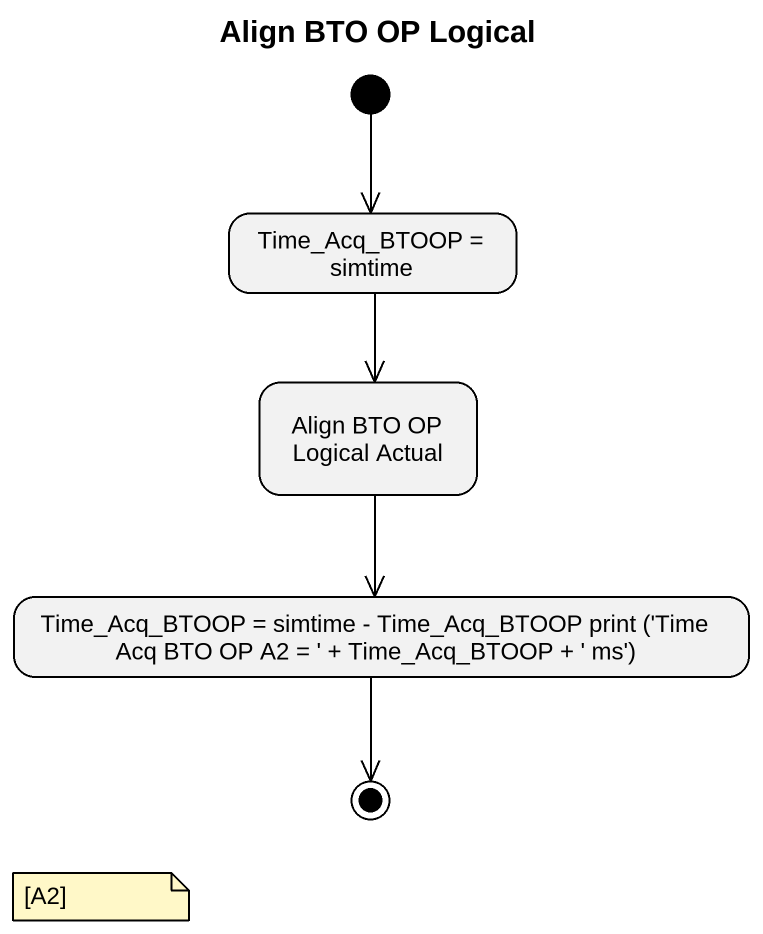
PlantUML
@startuml
title Align BTO OP Logical
hide empty description
state "Time_Acq_BTOOP = simtime" as Time_Acq_BTOOP_simtime
state "Align BTO OP Logical Actual" as Align_BTO_OP_Logical_Actual
state "Time_Acq_BTOOP = simtime - Time_Acq_BTOOP print ('Time Acq BTO OP A2 = ' + Time_Acq_BTOOP + ' ms')" as Time_Acq_BTOOP_simtime_Time
[*] --> Time_Acq_BTOOP_simtime
Time_Acq_BTOOP_simtime --> Align_BTO_OP_Logical_Actual
Align_BTO_OP_Logical_Actual --> Time_Acq_BTOOP_simtime_Time
Time_Acq_BTOOP_simtime_Time --> [*]
note as N1
  [A2]
end note
@enduml
